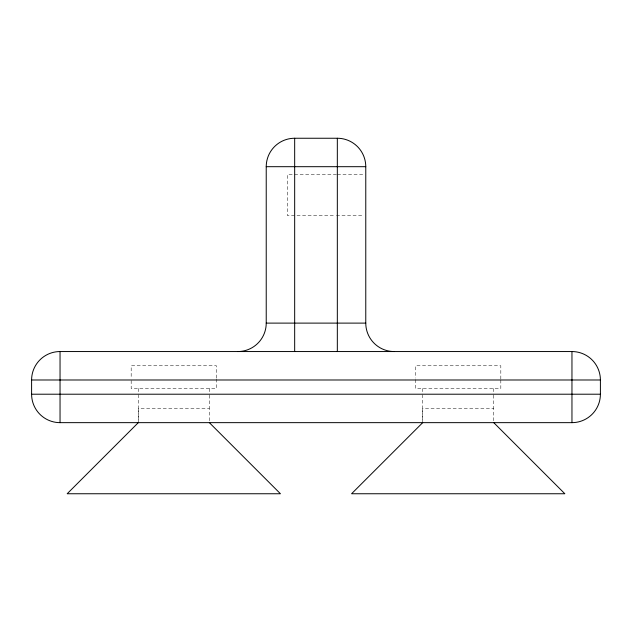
<?xml version="1.0" encoding="UTF-8"?>
<svg xmlns="http://www.w3.org/2000/svg" width="632" height="632" viewBox="0 0 632 632"><rect width="100%" height="100%" fill="white"/><g stroke="black" fill="none" stroke-linecap="round" stroke-linejoin="round"><path stroke-width="0.47" stroke-dasharray="3.16 2.37" d="M336.437 174.511L287.56 174.511L287.56 215.749L335.466 215.749M337.417 174.511L363.811 174.511M336.437 215.749L363.811 215.749M209.342 420.754L209.318 408.43L138.282 408.43L138.282 395.158M493.742 420.754L493.718 408.43L422.682 408.43L422.682 395.158M422.705 422.65L422.682 408.43L422.745 421.702M138.305 422.65L138.282 408.43L138.345 421.702M500.821 379.042L500.821 365.77L415.579 365.77L415.579 378.094M500.821 379.99L500.821 388.522L415.579 388.522L415.579 379.042M493.718 388.522L493.718 394.21M493.718 395.158L493.718 408.43M422.682 388.522L422.682 394.21M216.421 378.094L216.421 365.77L131.18 365.77L131.18 378.094M216.421 379.042L216.421 388.522L131.18 388.522L131.18 379.042M209.318 388.522L209.318 394.21M209.318 395.158L209.318 408.43M138.282 388.522L138.282 394.21"/><path stroke-width="0.95" d="M138.305 422.65L67.174 493.75L280.442 493.75L209.35 422.65M422.705 422.65L351.574 493.75L564.842 493.75L493.75 422.65M237.79 351.55A28.44 28.44 0 0 0 266.23 323.11L266.23 166.69A28.44 28.44 0 0 1 294.67 138.25L337.33 138.25A28.44 28.44 0 0 1 365.77 166.69L365.77 323.11A28.44 28.44 0 0 0 394.21 351.55M266.23 166.69L365.77 166.69M266.238 323.11L365.762 323.11M60.04 351.55L571.96 351.55A28.44 28.44 0 0 1 600.4 379.99L600.4 394.21A28.44 28.44 0 0 1 571.96 422.65L60.04 422.65A28.44 28.44 0 0 1 31.6 394.21L31.6 379.99A28.44 28.44 0 0 1 60.04 351.55L60.04 422.65M31.6 379.99L600.4 379.99M31.6 394.21L600.4 394.21M571.96 351.55L571.96 422.65M337.33 138.25L337.33 351.55M294.67 138.25L294.67 351.55"/></g></svg>
